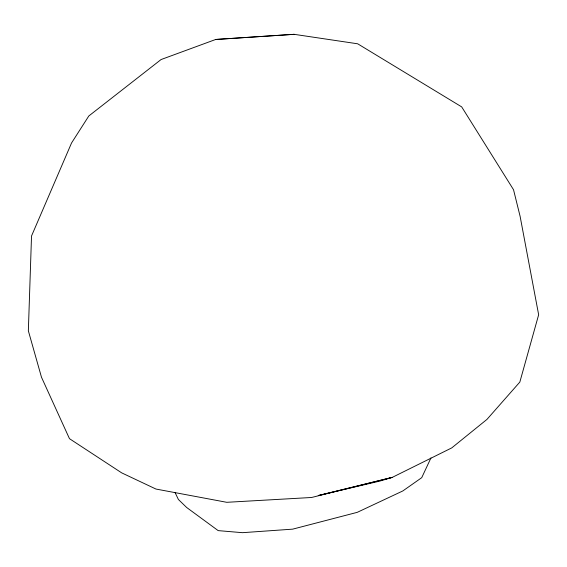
<?xml version="1.0" encoding="UTF-8"?>
<svg xmlns="http://www.w3.org/2000/svg" width="567" height="567" viewBox="0 0 567 567"><rect width="100%" height="100%" fill="white"/><g stroke="black" fill="none" stroke-linecap="round" stroke-linejoin="round"><path stroke-width="0.85" d="M430.97 457.895L421.728 477.669L402.825 490.951L357.26 512.334L292.685 529.146L242.456 532.682L218.182 530.62L186.642 507.472L178.385 499.47L174.99 492.376M215.715 39.463L161.063 59.549L88.813 115.98L71.548 142.976L31.525 236L28.35 330.816L41.483 377.225L69.472 438.674L121.657 472.85L155.946 489.045L226.765 502.305L311.595 497.486L392.265 477.379L451.764 447.887L486.94 419.417L519.84 382.059L538.65 314.749L520.116 216.353L513.525 189.718L461.694 106.894L357.685 43.801L294.103 34.318L215.715 39.463L294.103 34.318M392.265 477.379L379.77 481.107L318.229 495.537L392.265 477.379"/></g></svg>
